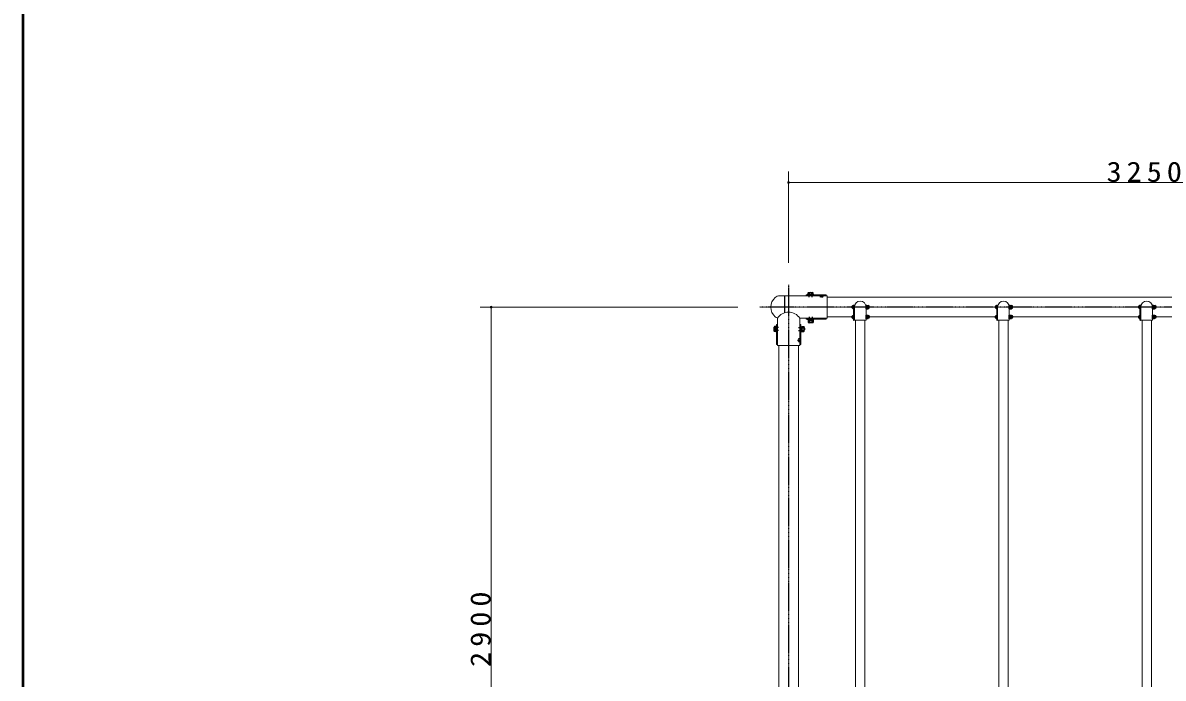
# Model space of a CAD drawing. Units: millimetres at full size. Extents: x -19540 to 51, y -990 to 13350.
# Drawn here: x -19250 to -14075, y 4767 to 7739 of the extents above; entities that cross this region are included whole.
import ezdxf

# ---------------------------------------------------------------- set-up
doc = ezdxf.new("R2010")
doc.units = ezdxf.units.MM
doc.linetypes.add('USER2', pattern=[6, 3, -1, 1, -1])
doc.linetypes.add('USER4', pattern=[8, 5, -3])
for name, color, linetype, lineweight in [('A3図枠', 7, 'Continuous', 25), ('線', 2, 'Continuous', 25), ('補助', 2, 'Continuous', 13)]:
    doc.layers.add(name, color=color, linetype=linetype, lineweight=lineweight)
doc.styles.add('ＭＳ ゴシック', font='')
doc.styles.get('ＭＳ ゴシック').set_extended_font_data('MS Gothic')

# ---------------------------------------------------------------- blocks, each defined once
blk = doc.blocks.new('dimension_origin')
at = {"color": 0, "linetype": 'Continuous', "lineweight": -2}
blk.add_circle((0, 0), 1.25, dxfattribs=at)

msp = doc.modelspace()

# ---------------------------------------------------------------- linework, layer by layer
at = {"layer": 'A3図枠', "lineweight": 50}
msp.add_line((-19250, 13350), (-19250, 0), dxfattribs=at)
at = {"layer": '線', "color": 20, "linetype": 'USER2'}
for p, q in [((-15775, 6550.8), (-15775, 2650)), ((-12394, 6450), (-15906, 6450))]:
    msp.add_line(p, q, dxfattribs=at)
at = {"layer": '線', "color": 7, "lineweight": 13}
for p, q in [((-15792.5, 6500.8), (-15816.299, 6500.8)), ((-15600, 6500.8), (-15792.5, 6500.8)), ((-15695, 6500.8), (-15695, 6504.3)), ((-15605, 6500.8), (-15695, 6500.8)), ((-15694, 6505.3), (-15606, 6505.3)), ((-15605, 6504.3), (-15605, 6500.8)), ((-15600, 6399.2), (-15600, 6500.8)), ((-15600, 6494.55), (-12700, 6494.55)), ((-15476.5, 6450), (-15476.5, 6392)), ((-15423.5, 6450), (-15423.5, 6392)), ((-14826.5, 6450), (-14826.5, 6392)), ((-14773.5, 6450), (-14773.5, 6392)), ((-14176.5, 6450), (-14176.5, 6392)), ((-14123.5, 6450), (-14123.5, 6392)), ((-15830.3, 6369), (-15830.3, 6281)), ((-15825.8, 6370), (-15829.3, 6370)), ((-15825.8, 6399.2), (-15825.8, 6400.744)), ((-15825.8, 6275), (-15825.8, 6399.2)), ((-15825.8, 6280), (-15825.8, 6370)), ((-15600, 6399.2), (-15724.2, 6399.2)), ((-15724.2, 6275), (-15724.2, 6399.2)), ((-15724.2, 6370), (-15720.7, 6370)), ((-15724.2, 6280), (-15724.2, 6370)), ((-15719.7, 6369), (-15719.7, 6281)), ((-15695, 6399.2), (-15695, 6395.7)), ((-15605, 6399.2), (-15695, 6399.2)), ((-15694, 6394.7), (-15606, 6394.7)), ((-15605, 6395.7), (-15605, 6399.2)), ((-15600, 6405.45), (-15480.5, 6405.45)), ((-15478.5, 6390), (-15425.5, 6390)), ((-15471.35, 6390), (-15471.35, 3550)), ((-15428.65, 6390), (-15428.65, 3550)), ((-15423.5, 6405.45), (-14830.5, 6405.45)), ((-14828.5, 6390), (-14775.5, 6390)), ((-14821.35, 6390), (-14821.35, 3550)), ((-14778.65, 6390), (-14778.65, 3550)), ((-14773.5, 6405.45), (-14180.5, 6405.45)), ((-14178.5, 6390), (-14125.5, 6390)), ((-14171.35, 6390), (-14171.35, 3550)), ((-14128.65, 6390), (-14128.65, 3550)), ((-14123.5, 6405.45), (-13530.5, 6405.45)), ((-15829.3, 6280), (-15825.8, 6280)), ((-15724.2, 6275), (-15825.8, 6275)), ((-15819.55, 6275), (-15819.55, 3165)), ((-15730.45, 6275), (-15730.45, 3165)), ((-15720.7, 6280), (-15724.2, 6280))]:
    msp.add_line(p, q, dxfattribs=at)
at = {"layer": '線'}
for p, q in [((-15792.5, 6424.046), (-15792.5, 6500.8)), ((-15792.5, 6424.046), (-15792.5, 6500.8)), ((-15687, 6507.8), (-15663, 6507.8)), ((-15687, 6505.3), (-15687, 6507.8)), ((-15687, 6505.3), (-15663, 6505.3)), ((-15685.97, 6514.163), (-15684, 6515.3)), ((-15685.97, 6507.8), (-15685.97, 6514.163)), ((-15685.97, 6507.8), (-15664.03, 6507.8)), ((-15684, 6515.3), (-15666, 6515.3)), ((-15680.485, 6507.8), (-15680.485, 6514.163)), ((-15669.515, 6507.8), (-15669.515, 6514.163)), ((-15664.03, 6514.163), (-15666, 6515.3)), ((-15664.03, 6507.8), (-15664.03, 6514.163)), ((-15663, 6507.8), (-15663, 6505.3)), ((-15486.35, 6446.5), (-15486.35, 6453.5)), ((-15483.1, 6456.9), (-15482.1, 6456.9)), ((-15483.1, 6443.1), (-15483.1, 6456.9)), ((-15483.1, 6443.1), (-15482.1, 6443.1)), ((-15482.1, 6458), (-15480.5, 6458)), ((-15482.1, 6442), (-15482.1, 6458)), ((-15482.1, 6443.1), (-15482.1, 6456.9)), ((-15482.1, 6442), (-15480.5, 6442)), ((-15480.5, 6458), (-15480.5, 6442)), ((-15480.5, 6455), (-15480.5, 6392)), ((-15478.5, 6457), (-15475.559, 6457)), ((-15423.5, 6458), (-15421.9, 6458)), ((-15423.5, 6442), (-15423.5, 6458)), ((-15423.5, 6442), (-15421.9, 6442)), ((-15421.9, 6458), (-15421.9, 6442)), ((-15421.9, 6442.3), (-15421.9, 6457.7)), ((-15421.9, 6457.7), (-15419.9, 6457.7)), ((-15419.9, 6450.682), (-15421.9, 6450.146)), ((-15419.9, 6449.854), (-15421.9, 6449.318)), ((-15421.9, 6442.3), (-15419.9, 6442.3)), ((-15419.9, 6442.3), (-15419.9, 6457.7)), ((-15419.9, 6457.506), (-15414.125, 6457.506)), ((-15419.9, 6442.494), (-15419.9, 6457.506)), ((-15419.9, 6453.753), (-15414.125, 6453.753)), ((-15419.9, 6446.247), (-15414.125, 6446.247)), ((-15419.9, 6442.494), (-15414.125, 6442.494)), ((-15414.125, 6457.506), (-15413.4, 6456.25)), ((-15414.125, 6442.494), (-15413.4, 6443.75)), ((-15413.4, 6443.75), (-15413.4, 6456.25)), ((-14836.35, 6446.5), (-14836.35, 6453.5)), ((-14833.1, 6456.9), (-14832.1, 6456.9)), ((-14833.1, 6443.1), (-14833.1, 6456.9)), ((-14833.1, 6443.1), (-14832.1, 6443.1)), ((-14832.1, 6458), (-14830.5, 6458)), ((-14832.1, 6442), (-14832.1, 6458)), ((-14832.1, 6443.1), (-14832.1, 6456.9)), ((-14832.1, 6442), (-14830.5, 6442)), ((-14830.5, 6458), (-14830.5, 6442)), ((-14830.5, 6455), (-14830.5, 6392)), ((-14828.5, 6457), (-14825.559, 6457)), ((-14773.5, 6458), (-14771.9, 6458)), ((-14773.5, 6442), (-14773.5, 6458)), ((-14773.5, 6442), (-14771.9, 6442)), ((-14771.9, 6458), (-14771.9, 6442)), ((-14771.9, 6442.3), (-14771.9, 6457.7)), ((-14771.9, 6457.7), (-14769.9, 6457.7)), ((-14769.9, 6450.682), (-14771.9, 6450.146)), ((-14769.9, 6449.854), (-14771.9, 6449.318)), ((-14771.9, 6442.3), (-14769.9, 6442.3)), ((-14769.9, 6442.3), (-14769.9, 6457.7)), ((-14769.9, 6457.506), (-14764.125, 6457.506)), ((-14769.9, 6442.494), (-14769.9, 6457.506)), ((-14769.9, 6453.753), (-14764.125, 6453.753)), ((-14769.9, 6446.247), (-14764.125, 6446.247)), ((-14769.9, 6442.494), (-14764.125, 6442.494)), ((-14764.125, 6457.506), (-14763.4, 6456.25)), ((-14764.125, 6442.494), (-14763.4, 6443.75)), ((-14763.4, 6443.75), (-14763.4, 6456.25)), ((-14186.35, 6446.5), (-14186.35, 6453.5)), ((-14183.1, 6456.9), (-14182.1, 6456.9)), ((-14183.1, 6443.1), (-14183.1, 6456.9)), ((-14183.1, 6443.1), (-14182.1, 6443.1)), ((-14182.1, 6458), (-14180.5, 6458)), ((-14182.1, 6442), (-14182.1, 6458)), ((-14182.1, 6443.1), (-14182.1, 6456.9)), ((-14182.1, 6442), (-14180.5, 6442)), ((-14180.5, 6458), (-14180.5, 6442)), ((-14180.5, 6455), (-14180.5, 6392)), ((-14178.5, 6457), (-14175.559, 6457)), ((-14123.5, 6458), (-14121.9, 6458)), ((-14123.5, 6442), (-14123.5, 6458)), ((-14123.5, 6442), (-14121.9, 6442)), ((-14121.9, 6458), (-14121.9, 6442)), ((-14121.9, 6442.3), (-14121.9, 6457.7)), ((-14121.9, 6457.7), (-14119.9, 6457.7)), ((-14119.9, 6450.682), (-14121.9, 6450.146)), ((-14119.9, 6449.854), (-14121.9, 6449.318)), ((-14121.9, 6442.3), (-14119.9, 6442.3)), ((-14119.9, 6442.3), (-14119.9, 6457.7)), ((-14119.9, 6457.506), (-14114.125, 6457.506)), ((-14119.9, 6442.494), (-14119.9, 6457.506)), ((-14119.9, 6453.753), (-14114.125, 6453.753)), ((-14119.9, 6446.247), (-14114.125, 6446.247)), ((-14119.9, 6442.494), (-14114.125, 6442.494)), ((-14114.125, 6457.506), (-14113.4, 6456.25)), ((-14114.125, 6442.494), (-14113.4, 6443.75)), ((-14113.4, 6443.75), (-14113.4, 6456.25)), ((-15687, 6394.7), (-15663, 6394.7)), ((-15687, 6392.2), (-15687, 6394.7)), ((-15687, 6392.2), (-15663, 6392.2)), ((-15685.97, 6389.2), (-15664.03, 6389.2)), ((-15685.97, 6389.2), (-15685.97, 6380.337)), ((-15685.97, 6380.337), (-15684, 6379.2)), ((-15685.75, 6392.2), (-15664.25, 6392.2)), ((-15685.75, 6392.2), (-15685.75, 6389.2)), ((-15685.75, 6389.2), (-15664.25, 6389.2)), ((-15684, 6379.2), (-15666, 6379.2)), ((-15681, 6379.8), (-15679, 6377.8)), ((-15680.485, 6389.2), (-15680.485, 6380.337)), ((-15671, 6377.8), (-15679, 6377.8)), ((-15675.167, 6389.2), (-15675.971, 6392.2)), ((-15674.029, 6389.2), (-15674.833, 6392.2)), ((-15669, 6379.8), (-15671, 6377.8)), ((-15669.515, 6389.2), (-15669.515, 6380.337)), ((-15664.03, 6380.337), (-15666, 6379.2)), ((-15664.25, 6392.2), (-15664.25, 6389.2)), ((-15664.03, 6389.2), (-15664.03, 6380.337)), ((-15663, 6394.7), (-15663, 6392.2)), ((-15486.35, 6401.5), (-15486.35, 6408.5)), ((-15483.1, 6411.9), (-15482.1, 6411.9)), ((-15483.1, 6398.1), (-15483.1, 6411.9)), ((-15483.1, 6398.1), (-15482.1, 6398.1)), ((-15482.1, 6413), (-15480.5, 6413)), ((-15482.1, 6397), (-15482.1, 6413)), ((-15482.1, 6398.1), (-15482.1, 6411.9)), ((-15482.1, 6397), (-15480.5, 6397)), ((-15480.5, 6413), (-15480.5, 6397)), ((-15423.5, 6413), (-15421.9, 6413)), ((-15423.5, 6397), (-15423.5, 6413)), ((-15423.5, 6397), (-15421.9, 6397)), ((-15421.9, 6413), (-15421.9, 6397)), ((-15421.9, 6397.3), (-15421.9, 6412.7)), ((-15421.9, 6412.7), (-15419.9, 6412.7)), ((-15419.9, 6405.682), (-15421.9, 6405.146)), ((-15419.9, 6404.854), (-15421.9, 6404.318)), ((-15421.9, 6397.3), (-15419.9, 6397.3)), ((-15419.9, 6397.3), (-15419.9, 6412.7)), ((-15419.9, 6412.506), (-15414.125, 6412.506)), ((-15419.9, 6397.494), (-15419.9, 6412.506)), ((-15419.9, 6408.753), (-15414.125, 6408.753)), ((-15419.9, 6401.247), (-15414.125, 6401.247)), ((-15419.9, 6397.494), (-15414.125, 6397.494)), ((-15414.125, 6412.506), (-15413.4, 6411.25)), ((-15414.125, 6397.494), (-15413.4, 6398.75)), ((-15413.4, 6398.75), (-15413.4, 6411.25)), ((-14836.35, 6401.5), (-14836.35, 6408.5)), ((-14833.1, 6411.9), (-14832.1, 6411.9)), ((-14833.1, 6398.1), (-14833.1, 6411.9)), ((-14833.1, 6398.1), (-14832.1, 6398.1)), ((-14832.1, 6413), (-14830.5, 6413)), ((-14832.1, 6397), (-14832.1, 6413)), ((-14832.1, 6398.1), (-14832.1, 6411.9)), ((-14832.1, 6397), (-14830.5, 6397)), ((-14830.5, 6413), (-14830.5, 6397)), ((-14773.5, 6413), (-14771.9, 6413)), ((-14773.5, 6397), (-14773.5, 6413)), ((-14773.5, 6397), (-14771.9, 6397)), ((-14771.9, 6413), (-14771.9, 6397)), ((-14771.9, 6397.3), (-14771.9, 6412.7)), ((-14771.9, 6412.7), (-14769.9, 6412.7)), ((-14769.9, 6405.682), (-14771.9, 6405.146)), ((-14769.9, 6404.854), (-14771.9, 6404.318)), ((-14771.9, 6397.3), (-14769.9, 6397.3)), ((-14769.9, 6397.3), (-14769.9, 6412.7)), ((-14769.9, 6412.506), (-14764.125, 6412.506)), ((-14769.9, 6397.494), (-14769.9, 6412.506)), ((-14769.9, 6408.753), (-14764.125, 6408.753)), ((-14769.9, 6401.247), (-14764.125, 6401.247)), ((-14769.9, 6397.494), (-14764.125, 6397.494)), ((-14764.125, 6412.506), (-14763.4, 6411.25)), ((-14764.125, 6397.494), (-14763.4, 6398.75)), ((-14763.4, 6398.75), (-14763.4, 6411.25)), ((-14186.35, 6401.5), (-14186.35, 6408.5)), ((-14183.1, 6411.9), (-14182.1, 6411.9)), ((-14183.1, 6398.1), (-14183.1, 6411.9)), ((-14183.1, 6398.1), (-14182.1, 6398.1)), ((-14182.1, 6413), (-14180.5, 6413)), ((-14182.1, 6397), (-14182.1, 6413)), ((-14182.1, 6398.1), (-14182.1, 6411.9)), ((-14182.1, 6397), (-14180.5, 6397)), ((-14180.5, 6413), (-14180.5, 6397)), ((-14123.5, 6413), (-14121.9, 6413)), ((-14123.5, 6397), (-14123.5, 6413)), ((-14123.5, 6397), (-14121.9, 6397)), ((-14121.9, 6413), (-14121.9, 6397)), ((-14121.9, 6397.3), (-14121.9, 6412.7)), ((-14121.9, 6412.7), (-14119.9, 6412.7)), ((-14119.9, 6405.682), (-14121.9, 6405.146)), ((-14119.9, 6404.854), (-14121.9, 6404.318)), ((-14121.9, 6397.3), (-14119.9, 6397.3)), ((-14119.9, 6397.3), (-14119.9, 6412.7)), ((-14119.9, 6412.506), (-14114.125, 6412.506)), ((-14119.9, 6397.494), (-14119.9, 6412.506)), ((-14119.9, 6408.753), (-14114.125, 6408.753)), ((-14119.9, 6401.247), (-14114.125, 6401.247)), ((-14119.9, 6397.494), (-14114.125, 6397.494)), ((-14114.125, 6412.506), (-14113.4, 6411.25)), ((-14114.125, 6397.494), (-14113.4, 6398.75)), ((-14113.4, 6398.75), (-14113.4, 6411.25)), ((-15839.163, 6360.97), (-15840.3, 6359)), ((-15840.3, 6341), (-15840.3, 6359)), ((-15839.163, 6339.03), (-15840.3, 6341)), ((-15832.8, 6360.97), (-15839.163, 6360.97)), ((-15832.8, 6355.485), (-15839.163, 6355.485)), ((-15832.8, 6344.515), (-15839.163, 6344.515)), ((-15832.8, 6339.03), (-15839.163, 6339.03)), ((-15832.8, 6338), (-15832.8, 6362)), ((-15832.8, 6362), (-15830.3, 6362)), ((-15832.8, 6339.03), (-15832.8, 6360.97)), ((-15830.3, 6338), (-15832.8, 6338)), ((-15830.3, 6338), (-15830.3, 6362)), ((-15719.7, 6338), (-15719.7, 6362)), ((-15719.7, 6362), (-15717.2, 6362)), ((-15717.2, 6338), (-15719.7, 6338)), ((-15717.2, 6338), (-15717.2, 6362)), ((-15717.2, 6339.25), (-15717.2, 6360.75)), ((-15717.2, 6360.75), (-15714.2, 6360.75)), ((-15714.2, 6350.971), (-15717.2, 6350.167)), ((-15714.2, 6349.833), (-15717.2, 6349.029)), ((-15717.2, 6339.25), (-15714.2, 6339.25)), ((-15714.2, 6339.03), (-15714.2, 6360.97)), ((-15714.2, 6360.97), (-15705.337, 6360.97)), ((-15714.2, 6339.25), (-15714.2, 6360.75)), ((-15714.2, 6355.485), (-15705.337, 6355.485)), ((-15714.2, 6344.515), (-15705.337, 6344.515)), ((-15714.2, 6339.03), (-15705.337, 6339.03)), ((-15705.337, 6360.97), (-15704.2, 6359)), ((-15705.337, 6339.03), (-15704.2, 6341)), ((-15704.8, 6356), (-15702.8, 6354)), ((-15704.8, 6344), (-15702.8, 6346)), ((-15704.2, 6341), (-15704.2, 6359)), ((-15702.8, 6354), (-15702.8, 6346))]:
    msp.add_line(p, q, dxfattribs=at)
at = {"layer": '線', "color": 4, "linetype": 'USER4'}
for p, q in [((-15682, 6495.1), (-15682, 6505.3)), ((-15668, 6495.1), (-15668, 6505.3)), ((-15631, 6495.1), (-15631, 6505.3)), ((-15631, 6502.25), (-15627.969, 6504)), ((-15631, 6502.25), (-15619, 6502.25)), ((-15631, 6502.25), (-15631, 6496)), ((-15631, 6496), (-15629, 6494)), ((-15619, 6496), (-15631, 6496)), ((-15630.3, 6495.1), (-15630.3, 6505.3)), ((-15630, 6502.827), (-15630, 6495)), ((-15621, 6494), (-15629, 6494)), ((-15627.969, 6504), (-15622.031, 6504)), ((-15619, 6502.25), (-15622.031, 6504)), ((-15619, 6496), (-15621, 6494)), ((-15620, 6502.827), (-15620, 6495)), ((-15619.7, 6495.1), (-15619.7, 6505.3)), ((-15619, 6495.1), (-15619, 6505.3)), ((-15619, 6502.25), (-15619, 6496)), ((-15682, 6404.9), (-15682, 6394.7)), ((-15668, 6404.9), (-15668, 6394.7)), ((-15820.1, 6357), (-15830.3, 6357)), ((-15820.1, 6343), (-15830.3, 6343)), ((-15729.9, 6357), (-15719.7, 6357)), ((-15729.9, 6343), (-15719.7, 6343)), ((-15729, 6306), (-15731, 6304)), ((-15731, 6296), (-15731, 6304)), ((-15729, 6294), (-15731, 6296)), ((-15722.173, 6305), (-15730, 6305)), ((-15722.173, 6295), (-15730, 6295)), ((-15729.9, 6306), (-15719.7, 6306)), ((-15729.9, 6305.3), (-15719.7, 6305.3)), ((-15729.9, 6294.7), (-15719.7, 6294.7)), ((-15729.9, 6294), (-15719.7, 6294)), ((-15729, 6294), (-15729, 6306)), ((-15722.75, 6306), (-15729, 6306)), ((-15722.75, 6294), (-15729, 6294)), ((-15722.75, 6306), (-15721, 6302.969)), ((-15722.75, 6306), (-15722.75, 6294)), ((-15722.75, 6294), (-15721, 6297.031)), ((-15721, 6302.969), (-15721, 6297.031))]:
    msp.add_line(p, q, dxfattribs=at)
at = {"layer": '線', "color": 7, "lineweight": 13}
for centre, radius, start, end in [((-15798.85, 6450), 57.15, 129.9938, 230.0062), ((-15816.299, 6470.8), 30, 90, 129.9938), ((-15694, 6504.3), 1, 90, 180), ((-15606, 6504.3), 1, 0, 90), ((-15450, 6450), 26.5, 0, 180), ((-14800, 6450), 26.5, 0, 180), ((-14150, 6450), 26.5, 0, 180), ((-15775, 6365.852), 60.768, 33.28308, 146.71692), ((-15816.299, 6429.2), 30, 230.0062, 251.5374), ((-15829.3, 6369), 1, 90, 180), ((-15720.7, 6369), 1, 0, 90), ((-15694, 6395.7), 1, 180, 270), ((-15606, 6395.7), 1, 270, 0), ((-15474.5, 6392), 2, 180, 270), ((-15425.5, 6392), 2, 270, 0), ((-14824.5, 6392), 2, 180, 270), ((-14775.5, 6392), 2, 270, 0), ((-14174.5, 6392), 2, 180, 270), ((-14125.5, 6392), 2, 270, 0), ((-15829.3, 6281), 1, 180, 270), ((-15720.7, 6281), 1, 270, 0)]:
    msp.add_arc(centre, radius, start, end, dxfattribs=at)
at = {"layer": '線'}
for centre, radius, start, end in [((-15683.227, 6509.413), 5.485, 60.00001, 119.99999), ((-15675, 6501.504), 13.796, 66.57346, 113.42654), ((-15666.773, 6509.413), 5.485, 60.00001, 119.99999), ((-15479.285, 6450), 7.884, 118.93814, 153.64619), ((-15479.285, 6450), 7.884, 206.35381, 241.06186), ((-15478.5, 6455), 2, 90, 180), ((-15417.375, 6455.629), 3.753, 330.00001, 29.99999), ((-15423.477, 6450), 10.076, 338.13461, 21.86539), ((-15417.375, 6444.371), 3.753, 330.00001, 29.99999), ((-15413.655, 6450), 6.255, 272.33828, 87.66172), ((-14829.285, 6450), 7.884, 118.93814, 153.64619), ((-14829.285, 6450), 7.884, 206.35381, 241.06186), ((-14828.5, 6455), 2, 90, 180), ((-14767.375, 6455.629), 3.753, 330.00001, 29.99999), ((-14773.477, 6450), 10.076, 338.13461, 21.86539), ((-14767.375, 6444.371), 3.753, 330.00001, 29.99999), ((-14763.655, 6450), 6.255, 272.33828, 87.66172), ((-14179.285, 6450), 7.884, 118.93814, 153.64619), ((-14179.285, 6450), 7.884, 206.35381, 241.06186), ((-14178.5, 6455), 2, 90, 180), ((-14117.375, 6455.629), 3.753, 330.00001, 29.99999), ((-14123.477, 6450), 10.076, 338.13461, 21.86539), ((-14117.375, 6444.371), 3.753, 330.00001, 29.99999), ((-14113.655, 6450), 6.255, 272.33828, 87.66172), ((-15683.227, 6385.087), 5.485, 240.00001, 299.99999), ((-15675, 6392.996), 13.796, 246.57346, 293.42654), ((-15666.773, 6385.087), 5.485, 240.00001, 299.99999), ((-15479.285, 6405), 7.884, 118.93814, 153.64619), ((-15479.285, 6405), 7.884, 206.35381, 241.06186), ((-15478.5, 6392), 2, 180, 270), ((-15417.375, 6410.629), 3.753, 330.00001, 29.99999), ((-15423.477, 6405), 10.076, 338.13461, 21.86539), ((-15417.375, 6399.371), 3.753, 330.00001, 29.99999), ((-15413.655, 6405), 6.255, 272.33828, 87.66172), ((-14829.285, 6405), 7.884, 118.93814, 153.64619), ((-14829.285, 6405), 7.884, 206.35381, 241.06186), ((-14828.5, 6392), 2, 180, 270), ((-14767.375, 6410.629), 3.753, 330.00001, 29.99999), ((-14773.477, 6405), 10.076, 338.13461, 21.86539), ((-14767.375, 6399.371), 3.753, 330.00001, 29.99999), ((-14763.655, 6405), 6.255, 272.33828, 87.66172), ((-14179.285, 6405), 7.884, 118.93814, 153.64619), ((-14179.285, 6405), 7.884, 206.35381, 241.06186), ((-14178.5, 6392), 2, 180, 270), ((-14117.375, 6410.629), 3.753, 330.00001, 29.99999), ((-14123.477, 6405), 10.076, 338.13461, 21.86539), ((-14117.375, 6399.371), 3.753, 330.00001, 29.99999), ((-14113.655, 6405), 6.255, 272.33828, 87.66172), ((-15826.504, 6350), 13.796, 156.57346, 203.42654), ((-15834.413, 6358.227), 5.485, 150.00001, 209.99999), ((-15834.413, 6341.773), 5.485, 150.00001, 209.99999), ((-15710.087, 6358.227), 5.485, 330.00001, 29.99999), ((-15717.996, 6350), 13.796, 336.57346, 23.42654), ((-15710.087, 6341.773), 5.485, 330.00001, 29.99999)]:
    msp.add_arc(centre, radius, start, end, dxfattribs=at)
at = {"layer": '補助'}
for p, q in [((-15775, 6650.8), (-15775, 7065.3)), ((-15775, 7015.3), (-12525, 7015.3)), ((-16006, 6450), (-17175, 6450)), ((-17125, 3550), (-17125, 6450))]:
    msp.add_line(p, q, dxfattribs=at)

# ---------------------------------------------------------------- block references
at = {"layer": '補助', "xscale": 3.33, "yscale": 3.33}
msp.add_blockref('dimension_origin', (-15775, 7015.3), dxfattribs=at)
at = {"layer": '補助', "xscale": 3.33, "yscale": 3.33, "rotation": 270}
msp.add_blockref('dimension_origin', (-17125, 6450), dxfattribs=at)

# ---------------------------------------------------------------- texts
at = {"layer": '補助', "insert": (-14150, 7016.3), "char_height": 91.64, "attachment_point": 8, "style": 'ＭＳ ゴシック'}
msp.add_mtext('\\T1.33;\\W1.1;3250', dxfattribs=at)
at = {"layer": '補助', "insert": (-17126, 5000), "char_height": 91.64, "attachment_point": 8, "rotation": 90, "style": 'ＭＳ ゴシック'}
msp.add_mtext('\\T1.33;\\W1.1;2900', dxfattribs=at)

doc.saveas('drawing.dxf')
